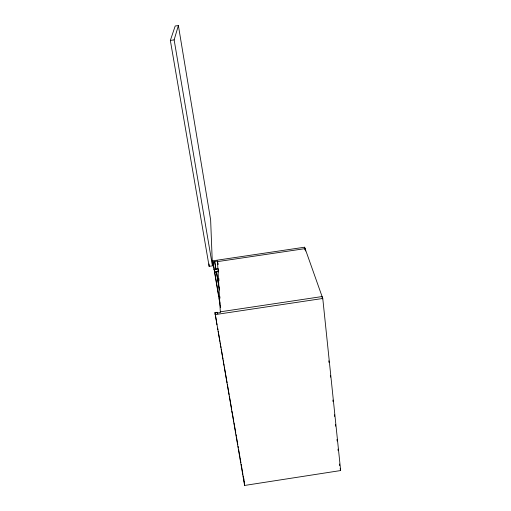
<?xml version="1.0" encoding="UTF-8"?>
<svg xmlns="http://www.w3.org/2000/svg" width="511" height="511" viewBox="0 0 511 511"><rect width="100%" height="100%" fill="white"/><g stroke="black" fill="none" stroke-linecap="round" stroke-linejoin="round"><path stroke-width="0.77" d="M212.442 265.848L174.136 39.877L178.384 25.55L175.209 25.997L170.342 40.42L209.12 266.34L212.442 265.848L210.634 219.896L178.384 25.55M217.367 313.85L217.098 312.298L214.946 312.617L244.603 485.45L340.658 470.548L322.773 298.469L304.613 247.209L212.812 260.834L214.154 269.885L216 269.616L214.697 261.479L217.469 261.064L217.973 264.098M220.324 311.812L322.096 296.552L322.345 298.935M215.029 314.629L322.773 298.469M212.876 262.303L214.722 262.028L214.697 261.479M215.968 269.048L218.037 268.741M220.535 307.641L214.582 272.401L214.556 271.833L218.453 271.252M214.582 272.401L216.421 272.127L216.389 271.558L218.491 284.071M170.342 40.42L174.136 39.877M340.134 468.632L340.486 469.909M214.946 312.617L215.355 314.948M215.623 316.501L216.428 321.151M217.641 328.183L217.91 329.729M218.178 331.281L219.922 341.361M220.19 342.913L220.458 344.459M220.726 346.011L220.995 347.563M221.263 349.115L223.007 359.188M223.275 360.74L223.543 362.293M223.805 363.838L224.074 365.391M227.095 382.86L224.342 366.943M227.369 384.419L229.12 394.549M229.388 396.108L231.681 409.362M232.39 413.444L233.744 421.275M234.012 422.84L235.775 433.021M236.044 434.586L236.318 436.151M236.587 437.716L237.807 444.768M238.075 446.333L238.35 447.898M238.618 449.469L239.972 457.3M240.649 461.209L240.917 462.755M241.186 464.301L242.923 474.355M243.191 475.901L244.386 482.812M216.46 321.917L216.951 324.747M231.879 411.036L232.205 412.926M240.457 460.609L240.106 458.08M212.812 260.834L218.9 296.891M219.168 298.462L219.43 300.027M219.698 301.599L219.96 303.164M214.556 271.833L214.135 269.323L214.154 269.885M214.722 262.028L216 269.616M216.421 272.127L219.443 290.133M218.005 264.653L217.501 261.619L305.112 248.614L305.374 250.99M304.613 247.209L304.875 249.585M328.797 360.843L328.963 362.433M330.33 375.534L330.489 377.118M332.885 400.056L333.044 401.64M334.418 414.811L334.584 416.401M335.44 424.577L335.606 426.161M336.985 439.415L337.151 441.006M337.995 449.099L338.161 450.683M339.547 464.02L339.713 465.61M244.252 481.228L244.603 485.45M243.728 478.194L243.856 479.765M218.286 268.952L218.472 272.12M218.829 278.444L218.97 280.82M219.334 287.144L219.468 289.52M219.877 296.635L219.966 298.22M220.375 305.335L220.516 307.711M217.469 261.064L220.362 312.566L217.137 313.045L217.098 312.298M209.05 263.957L209.12 266.34"/></g></svg>
